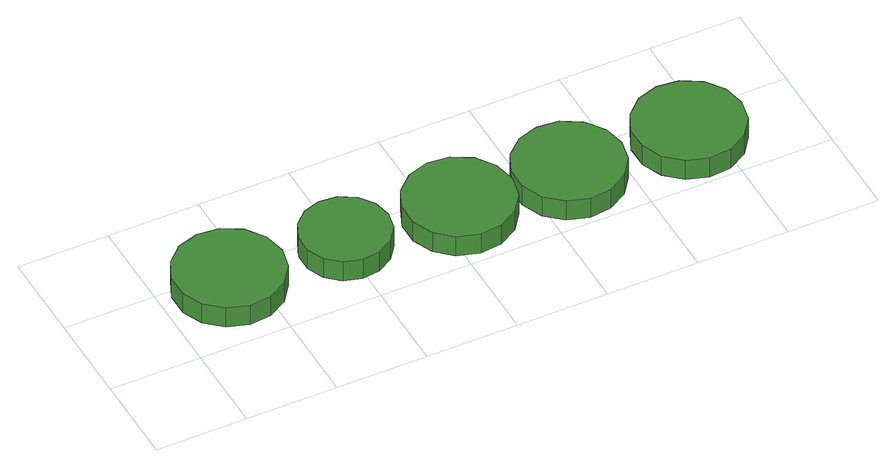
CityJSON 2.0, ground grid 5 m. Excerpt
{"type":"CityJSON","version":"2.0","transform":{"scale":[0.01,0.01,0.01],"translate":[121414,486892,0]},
"CityObjects":{
"tree1":{"type":"SolitaryVegetationObject","attributes":{"function":"something"},"geometry":[{"type":"MultiSurface","lod":"1","boundaries":[[[0,1,2,3,4,5,6,7,8,9,10,11,12,13,14]],[[15,16,17,18,19,20,21,22,23,24,25,26,27,28,29]],[[0,29,28,1]],[[1,28,27,2]],[[2,27,26,3]],[[3,26,25,4]],[[4,25,24,5]],[[5,24,23,6]],[[6,23,22,7]],[[7,22,21,8]],[[8,21,20,9]],[[9,20,19,10]],[[10,19,18,11]],[[11,18,17,12]],[[12,17,16,13]],[[13,16,15,14]],[[14,15,29,0]]]}]},
"tree2":{"type":"SolitaryVegetationObject","attributes":{"function":"something"},"geometry":[{"type":"MultiSurface","lod":"1","boundaries":[[[30,31,32,33,34,35,36,37,38,39,40,41,42,43,44]],[[45,46,47,48,49,50,51,52,53,54,55,56,57,58,59]],[[30,59,58,31]],[[31,58,57,32]],[[32,57,56,33]],[[33,56,55,34]],[[34,55,54,35]],[[35,54,53,36]],[[36,53,52,37]],[[37,52,51,38]],[[38,51,50,39]],[[39,50,49,40]],[[40,49,48,41]],[[41,48,47,42]],[[42,47,46,43]],[[43,46,45,44]],[[44,45,59,30]]]}]},
"tree3":{"type":"SolitaryVegetationObject","attributes":{"function":"something"},"geometry":[{"type":"MultiSurface","lod":"1","boundaries":[[[60,61,62,63,64,65,66,67,68,69,70,71,72,73,74]],[[75,76,77,78,79,80,81,82,83,84,85,86,87,88,89]],[[60,89,88,61]],[[61,88,87,62]],[[62,87,86,63]],[[63,86,85,64]],[[64,85,84,65]],[[65,84,83,66]],[[66,83,82,67]],[[67,82,81,68]],[[68,81,80,69]],[[69,80,79,70]],[[70,79,78,71]],[[71,78,77,72]],[[72,77,76,73]],[[73,76,75,74]],[[74,75,89,60]]]}]},
"tree4":{"type":"SolitaryVegetationObject","attributes":{"function":"something"},"geometry":[{"type":"MultiSurface","lod":"1","boundaries":[[[90,91,92,93,94,95,96,97,98,99,100,101,102,103,104]],[[105,106,107,108,109,110,111,112,113,114,115,116,117,118,119]],[[90,119,118,91]],[[91,118,117,92]],[[92,117,116,93]],[[93,116,115,94]],[[94,115,114,95]],[[95,114,113,96]],[[96,113,112,97]],[[97,112,111,98]],[[98,111,110,99]],[[99,110,109,100]],[[100,109,108,101]],[[101,108,107,102]],[[102,107,106,103]],[[103,106,105,104]],[[104,105,119,90]]]}]},
"tree5":{"type":"SolitaryVegetationObject","attributes":{"function":"something"},"geometry":[{"type":"MultiSurface","lod":"1","boundaries":[[[120,121,122,123,124,125,126,127,128,129,130,131,132,133,134]],[[135,136,137,138,139,140,141,142,143,144,145,146,147,148,149]],[[120,149,148,121]],[[121,148,147,122]],[[122,147,146,123]],[[123,146,145,124]],[[124,145,144,125]],[[125,144,143,126]],[[126,143,142,127]],[[127,142,141,128]],[[128,141,140,129]],[[129,140,139,130]],[[130,139,138,131]],[[131,138,137,132]],[[132,137,136,133]],[[133,136,135,134]],[[134,135,149,120]]]}]}
},
"vertices":[
[638,363,168],[612,483,168],[540,582,168],[434,643,168],[313,655,168],[197,618,168],[106,536,168],[56,424,168],[56,302,168],[106,190,168],[197,109,168],[313,71,168],[434,84,168],[540,145,168],[612,244,168],[612,244,41],[540,145,41],[434,84,41],[313,71,41],[197,109,41],[106,190,41],[56,302,41],[56,424,41],[106,536,41],[197,618,41],[313,655,41],[434,643,41],[540,582,41],[612,483,41],[638,363,41],
[1230,370,154],[1210,467,154],[1151,548,154],[1065,598,154],[966,608,154],[871,578,154],[797,511,154],[756,420,154],[756,320,154],[797,229,154],[871,162,154],[966,131,154],[1065,142,154],[1151,192,154],[1210,272,154],[1210,272,27],[1151,192,27],[1065,142,27],[966,131,27],[871,162,27],[797,229,27],[756,320,27],[756,420,27],[797,511,27],[871,578,27],[966,608,27],[1065,598,27],[1151,548,27],[1210,467,27],[1230,370,27],
[1897,332,146],[1872,452,146],[1800,551,146],[1694,612,146],[1573,625,146],[1456,587,146],[1366,505,146],[1316,393,146],[1316,271,146],[1366,160,146],[1456,78,146],[1573,40,146],[1694,53,146],[1800,114,146],[1872,213,146],[1872,213,19],[1800,114,19],[1694,53,19],[1573,40,19],[1456,78,19],[1366,160,19],[1316,271,19],[1316,393,19],[1366,505,19],[1456,587,19],[1573,625,19],[1694,612,19],[1800,551,19],[1872,452,19],[1897,332,19],
[2497,317,148],[2471,437,148],[2399,536,148],[2293,597,148],[2172,609,148],[2056,572,148],[1965,490,148],[1915,378,148],[1915,256,148],[1965,144,148],[2056,63,148],[2172,25,148],[2293,38,148],[2399,99,148],[2471,198,148],[2471,198,21],[2399,99,21],[2293,38,21],[2172,25,21],[2056,63,21],[1965,144,21],[1915,256,21],[1915,378,21],[1965,490,21],[2056,572,21],[2172,609,21],[2293,597,21],[2399,536,21],[2471,437,21],[2497,317,21],
[3164,324,135],[3139,443,135],[3067,542,135],[2961,603,135],[2839,616,135],[2723,578,135],[2632,496,135],[2583,385,135],[2583,263,135],[2632,151,135],[2723,69,135],[2839,31,135],[2961,44,135],[3067,105,135],[3139,204,135],[3139,204,8],[3067,105,8],[2961,44,8],[2839,31,8],[2723,69,8],[2632,151,8],[2583,263,8],[2583,385,8],[2632,496,8],[2723,578,8],[2839,616,8],[2961,603,8],[3067,542,8],[3139,443,8],[3164,324,8]
]}
